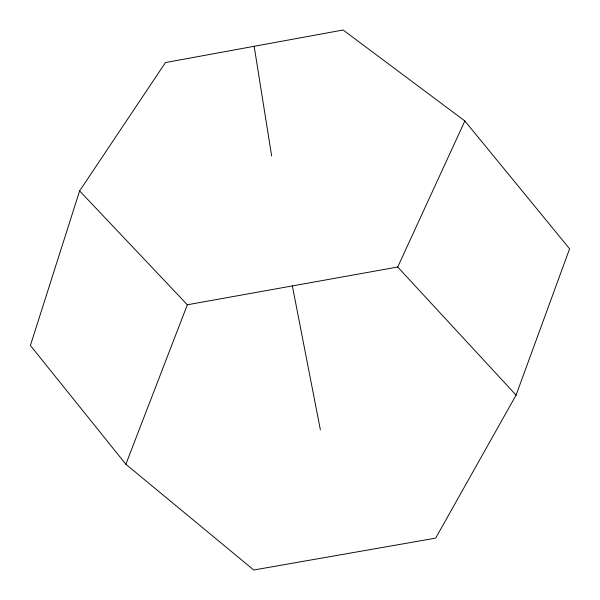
<?xml version="1.0" encoding="UTF-8"?>
<svg xmlns="http://www.w3.org/2000/svg" width="600" height="600" viewBox="0 0 600 600"><rect width="100%" height="100%" fill="white"/><g stroke="black" fill="none" stroke-linecap="round" stroke-linejoin="round"><path stroke-width="0.9" d="M79.613 190.905L30.398 345.495L125.865 464.257L253.763 570L435.653 538.14L516.075 395.13L569.602 248.827L464.857 120.96L343.103 30L165.48 62.557L79.613 190.905L187.343 304.77L397.717 267.015L464.857 120.96M125.865 464.257L187.343 304.77M397.717 267.015L516.075 395.13M292.358 285.923L320.377 429.803M254.167 46.305L271.657 156.038"/></g></svg>
